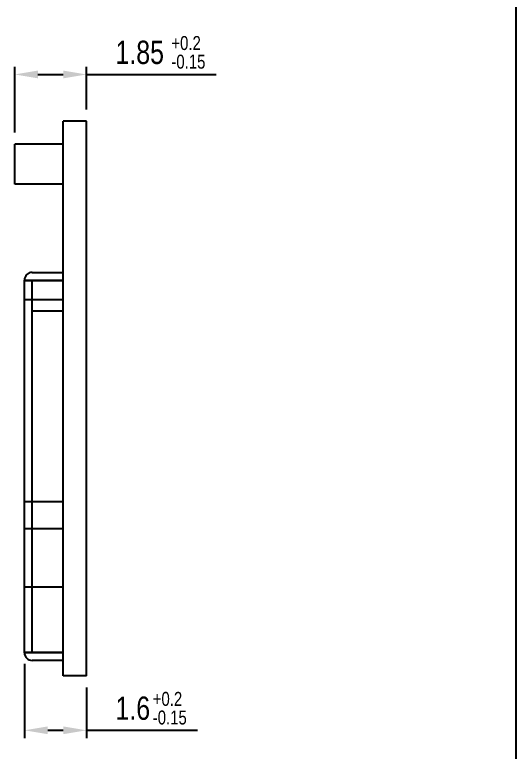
# Model space of a CAD drawing. Extents: x 0 to 189, y 4 to 276.
# Drawn here: x 123.9 to 188.5, y 78.9 to 173.8 of the extents above; entities that cross this region are included whole.
import ezdxf

# ---------------------------------------------------------------- set-up
doc = ezdxf.new("R2010")
doc.units = 0
doc.header["$LTSCALE"] = 19.36
doc.header["$PDMODE"] = 3
doc.header["$PDSIZE"] = 8
doc.layers.get('0').update_dxf_attribs({"linetype": 'CONTINUOUS'})
doc.layers.get('DEFPOINTS').update_dxf_attribs({"linetype": 'CONTINUOUS'})
doc.styles.get("Standard").update_dxf_attribs({"font": 'txt', "width": 0.8})
doc.dimstyles.get("Standard").update_dxf_attribs({"dimtxt": 3, "dimasz": 3, "dimexe": 2.5, "dimexo": 0.5, "dimtad": 1, "dimblk": '_FILLED', "dimblk1": '_FILLED', "dimblk2": '_FILLED', "dimcen": 0.09, "dimazin": 3, "dimtp": 0.01, "dimtm": 0.01, "dimtfac": 1, "dimtofl": 0, "dimtmove": 0, "dimatfit": 3})

# ---------------------------------------------------------------- blocks, each defined once
blk = doc.blocks.new('_FILLED')
at = {"color": 0, "linetype": 'BYBLOCK'}
blk.add_solid([(0, 0), (-1, 0.167), (-1, -0.167)], dxfattribs=at)
blk = doc.blocks.new('*U44')
at = {"color": 0, "width": 0.8}
for s, height, p in [('+0.2', 1.8, (144.065, 169.229)), ('1.85', 3, (136.865, 167.429)), ('-0.15', 1.8, (144.065, 166.829))]:
    blk.add_text(s, height=height, dxfattribs=at).set_placement(p)
blk = doc.blocks.new('*D21')
at = {"color": 0}
for p, q in [((123.865, 158.604), (123.865, 167.079)), ((133.115, 161.579), (133.115, 167.079)), ((126.865, 166.079), (130.115, 166.079)), ((133.115, 166.079), (149.855, 166.079))]:
    blk.add_line(p, q, dxfattribs=at)
at = {"layer": 'DEFPOINTS', "color": 0}
for p in [(133.115, 166.079), (133.115, 160.079), (123.865, 157.104)]:
    blk.add_point(p, dxfattribs=at)
blk.add_blockref('*U44', (0, 0))
at = {"color": 0, "xscale": 3, "yscale": 3, "zscale": 3, "rotation": 180}
blk.add_blockref('_FILLED', (123.865, 166.079), dxfattribs=at)
at = {"color": 0, "xscale": 3, "yscale": 3, "zscale": 3}
blk.add_blockref('_FILLED', (133.115, 166.079), dxfattribs=at)
blk = doc.blocks.new('*U45')
at = {"color": 0, "width": 0.8}
for s, height, p in [('+0.2', 1.8, (141.665, 84.729)), ('1.6', 3, (136.865, 82.929)), ('-0.15', 1.8, (141.665, 82.329))]:
    blk.add_text(s, height=height, dxfattribs=at).set_placement(p)
blk = doc.blocks.new('*D22')
at = {"color": 0}
for p, q in [((125.115, 90.129), (125.115, 80.579)), ((133.115, 87.079), (133.115, 80.579)), ((128.115, 81.579), (130.115, 81.579)), ((133.115, 81.579), (147.455, 81.579))]:
    blk.add_line(p, q, dxfattribs=at)
at = {"layer": 'DEFPOINTS', "color": 0}
for p in [(125.115, 91.629), (133.115, 88.579), (133.115, 81.579)]:
    blk.add_point(p, dxfattribs=at)
blk.add_blockref('*U45', (0, 0))
at = {"color": 0, "xscale": 3, "yscale": 3, "zscale": 3, "rotation": 180}
blk.add_blockref('_FILLED', (125.115, 81.579), dxfattribs=at)
at = {"color": 0, "xscale": 3, "yscale": 3, "zscale": 3}
blk.add_blockref('_FILLED', (133.115, 81.579), dxfattribs=at)

msp = doc.modelspace()

# ---------------------------------------------------------------- linework, layer by layer
at = {"color": 7, "linetype": 'CONTINUOUS'}
for p, q in [((188.542, 3.653), (188.542, 275.551)), ((130.115, 88.579), (130.115, 160.079)), ((133.115, 160.079), (130.115, 160.079)), ((133.115, 88.579), (133.115, 160.079)), ((123.865, 151.954), (123.865, 157.104)), ((130.115, 157.104), (123.865, 157.104)), ((130.115, 151.954), (123.865, 151.954)), ((126.115, 140.579), (130.115, 140.579)), ((125.115, 91.579), (125.115, 139.579)), ((125.115, 139.579), (130.115, 139.579)), ((125.115, 139.529), (130.115, 139.529)), ((126.115, 91.579), (126.115, 139.579)), ((125.115, 137.079), (130.115, 137.079)), ((130.115, 135.579), (126.115, 135.579)), ((125.115, 111.079), (130.115, 111.079)), ((125.115, 107.579), (130.115, 107.579)), ((125.115, 100.079), (130.115, 100.079)), ((125.115, 91.629), (130.115, 91.629)), ((130.115, 91.579), (125.115, 91.579)), ((130.115, 90.579), (126.115, 90.579)), ((133.115, 88.579), (130.115, 88.579))]:
    msp.add_line(p, q, dxfattribs=at)
for centre, start, end in [((126.115, 139.579), 90, 180), ((126.115, 91.579), 180, 270)]:
    msp.add_arc(centre, 1, start, end, dxfattribs=at)

# ---------------------------------------------------------------- dimensions: what is measured, and where the dimension line sits
for base, p1, p2, picture, middle in [((133.115, 166.079), (123.865, 157.104), (133.115, 160.079), '*D21', (142.985, 168.929)), ((133.115, 81.579), (125.115, 91.629), (133.115, 88.579), '*D22', (141.785, 84.429))]:
    dim = msp.add_linear_dim(base=base, p1=p1, p2=p2, dimstyle='Standard')
    dim.commit()
    dim.dimension.update_dxf_attribs({"geometry": picture, "text_midpoint": middle})

doc.saveas('drawing.dxf')
